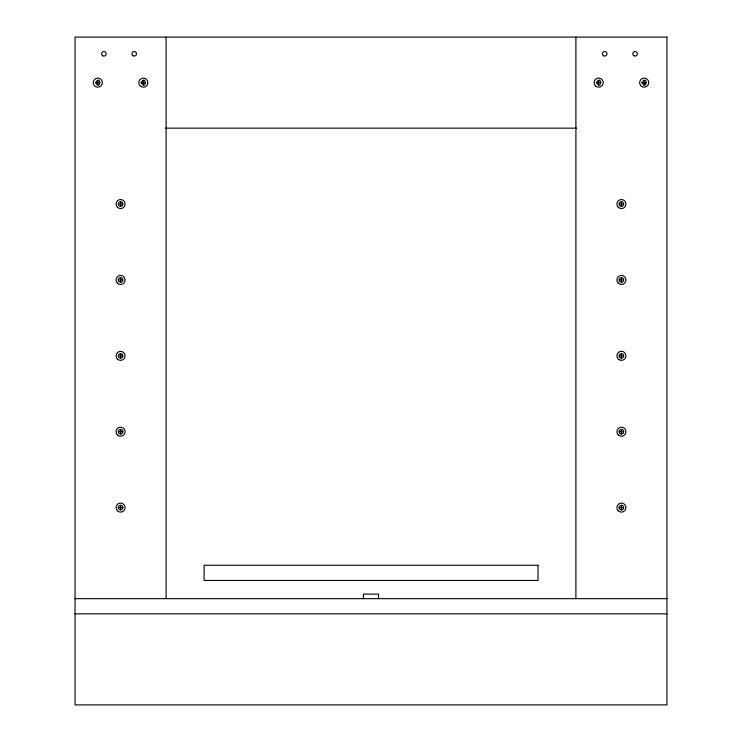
<?xml version="1.0" encoding="UTF-8"?>
<svg xmlns="http://www.w3.org/2000/svg" width="742" height="742" viewBox="0 0 742 742"><rect width="100%" height="100%" fill="white"/><g stroke="black" fill="none" stroke-linecap="round" stroke-linejoin="round"><path stroke-width="1.11" d="M95.542 82.631C101.07 73.931 101.07 91.331 95.542 82.631L100.068 82.631M141.082 82.631C146.601 73.931 146.601 91.331 141.082 82.631L145.608 82.631M596.392 82.631C601.92 73.931 601.92 91.331 596.392 82.631L600.918 82.631M641.932 82.631C647.451 73.931 647.451 91.331 641.932 82.631L646.458 82.631M165.392 128.162L576.608 128.162M118.303 204.05L122.847 204.05A2.272 2.272 0 0 0 119.434 202.074A2.272 2.272 0 0 0 119.434 206.026A2.272 2.272 0 0 0 122.847 204.05M619.153 204.05L623.697 204.05A2.272 2.272 0 0 0 620.284 202.074A2.272 2.272 0 0 0 620.284 206.026A2.272 2.272 0 0 0 623.697 204.05M118.303 279.938L122.847 279.938A2.272 2.272 0 0 0 119.434 277.962A2.272 2.272 0 0 0 119.434 281.904A2.272 2.272 0 0 0 122.847 279.938M619.153 279.938L623.697 279.938A2.272 2.272 0 0 1 620.284 281.904A2.272 2.272 0 0 1 620.284 277.962A2.272 2.272 0 0 1 623.697 279.938M118.303 355.826L122.847 355.826A2.272 2.272 0 0 1 119.434 357.792A2.272 2.272 0 0 1 119.434 353.851A2.272 2.272 0 0 1 122.847 355.826M619.153 355.826L623.697 355.826A2.272 2.272 0 0 1 620.284 357.792A2.272 2.272 0 0 1 620.284 353.851A2.272 2.272 0 0 1 623.697 355.826M118.303 431.705L122.847 431.705A2.272 2.272 0 0 0 119.434 429.739A2.272 2.272 0 0 0 119.434 433.68A2.272 2.272 0 0 0 122.847 431.705M619.153 431.705L623.697 431.705A2.272 2.272 0 0 0 620.284 429.739A2.272 2.272 0 0 0 620.284 433.68A2.272 2.272 0 0 0 623.697 431.705M118.303 507.593L122.847 507.593A2.272 2.272 0 0 0 119.434 505.627A2.272 2.272 0 0 0 119.434 509.568A2.272 2.272 0 0 0 122.847 507.593M619.153 507.593L623.697 507.593A2.272 2.272 0 0 0 620.284 505.627A2.272 2.272 0 0 0 620.284 509.568A2.272 2.272 0 0 0 623.697 507.593M75.044 598.655L666.956 598.655M75.044 613.838L666.956 613.838M644.195 80.368L644.195 84.894M621.425 201.778L621.425 206.322M621.425 277.656L621.425 282.21M621.425 353.544L621.425 358.098M621.425 429.433L621.425 433.987M621.425 505.321L621.425 509.875M598.655 80.368L598.655 84.894M575.894 37.1L575.894 598.655M378.587 598.655L378.587 594.11L363.413 594.11L363.413 598.655M166.106 37.1L166.106 598.655M143.345 80.368L143.345 84.894M120.575 201.778L120.575 206.322M120.575 277.656L120.575 282.21M120.575 353.544L120.575 358.098M120.575 429.433L120.575 433.987M120.575 505.321L120.575 509.875M97.805 80.368L97.805 84.894M666.956 37.1L75.044 37.1L75.044 704.9L666.956 704.9L666.956 37.1M538.024 565.265L204.124 565.265L204.124 580.448L538.024 580.448L538.024 565.265M102.739 55.771A2.272 2.272 0 0 0 106.152 53.795A2.272 2.272 0 0 0 102.739 51.819A2.272 2.272 0 0 0 102.739 55.771M117.375 359.017A4.526 4.526 0 0 0 124.944 356.995A4.526 4.526 0 0 0 119.406 351.458A4.526 4.526 0 0 0 117.375 359.017M117.375 283.138A4.526 4.526 0 0 0 124.944 281.107A4.526 4.526 0 0 0 119.406 275.57A4.526 4.526 0 0 0 117.375 283.138M133.096 55.771A2.272 2.272 0 0 0 136.509 53.795A2.272 2.272 0 0 0 133.096 51.819A2.272 2.272 0 0 0 133.096 55.771M117.375 510.793A4.526 4.526 0 0 0 124.944 508.762A4.526 4.526 0 0 0 119.406 503.224A4.526 4.526 0 0 0 117.375 510.793M117.375 207.25A4.526 4.526 0 0 0 124.944 205.219A4.526 4.526 0 0 0 119.406 199.681A4.526 4.526 0 0 0 117.375 207.25M141.063 86.582A4.563 4.563 0 0 0 147.899 82.631A4.563 4.563 0 0 0 141.063 78.68A4.563 4.563 0 0 0 141.063 86.582M95.532 86.582A4.563 4.563 0 0 0 102.368 82.631A4.563 4.563 0 0 0 95.532 78.68A4.563 4.563 0 0 0 95.532 86.582M117.375 434.905A4.526 4.526 0 0 0 124.944 432.883A4.526 4.526 0 0 0 119.406 427.336A4.526 4.526 0 0 0 117.375 434.905M603.589 55.771A2.272 2.272 0 0 0 607.002 53.795A2.272 2.272 0 0 0 603.589 51.819A2.272 2.272 0 0 0 603.589 55.771M619.162 359.74A4.526 4.526 0 0 0 625.951 355.826A4.526 4.526 0 0 0 619.162 351.903A4.526 4.526 0 0 0 619.162 359.74M618.225 283.138A4.526 4.526 0 0 0 625.794 281.107A4.526 4.526 0 0 0 620.256 275.57A4.526 4.526 0 0 0 618.225 283.138M633.946 55.771A2.272 2.272 0 0 0 637.359 53.795A2.272 2.272 0 0 0 633.946 51.819A2.272 2.272 0 0 0 633.946 55.771M618.225 510.793A4.526 4.526 0 0 0 625.794 508.762A4.526 4.526 0 0 0 620.256 503.224A4.526 4.526 0 0 0 618.225 510.793M618.225 207.25A4.526 4.526 0 0 0 625.794 205.219A4.526 4.526 0 0 0 620.256 199.681A4.526 4.526 0 0 0 618.225 207.25M641.913 86.582A4.563 4.563 0 0 0 648.749 82.631A4.563 4.563 0 0 0 641.913 78.68A4.563 4.563 0 0 0 641.913 86.582M595.436 85.859A4.563 4.563 0 0 0 603.061 83.809A4.563 4.563 0 0 0 597.477 78.225A4.563 4.563 0 0 0 595.436 85.859M618.225 434.905A4.526 4.526 0 0 0 625.794 432.883A4.526 4.526 0 0 0 620.256 427.336A4.526 4.526 0 0 0 618.225 434.905"/></g></svg>
